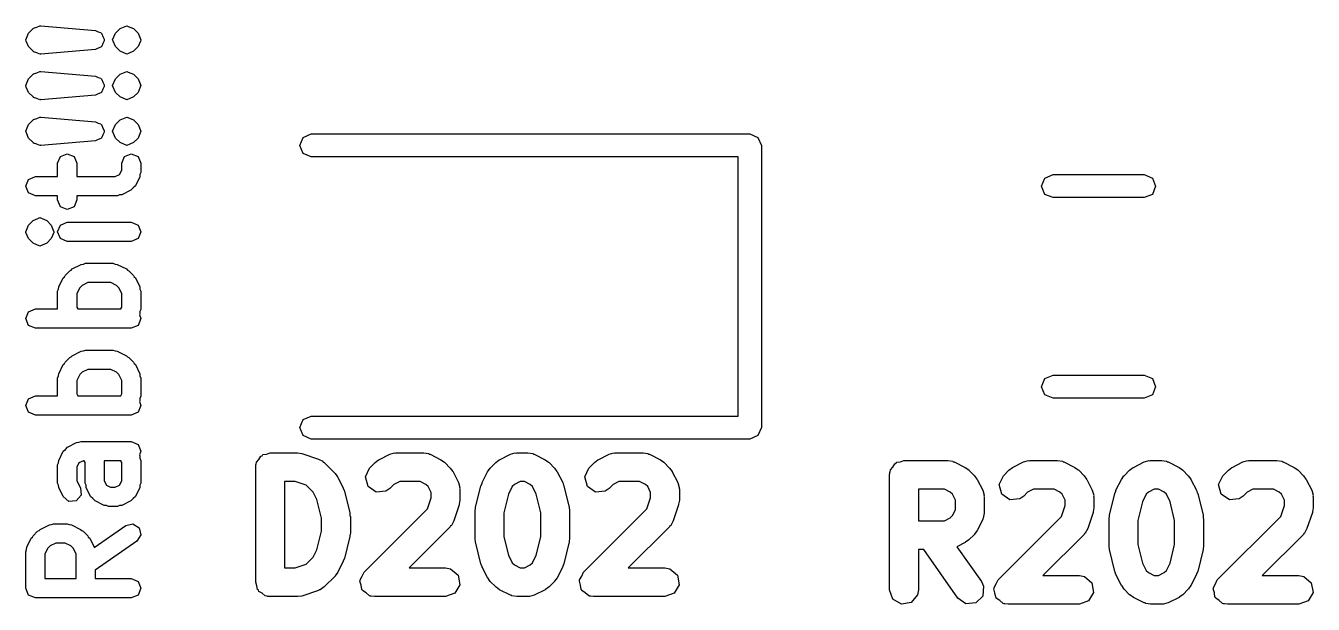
# Model space of a CAD drawing. Extents: x 93.8 to 150, y -109.7 to -90.2.
# Drawn here: x 109.22 to 115.93, y -108.84 to -105.83 of the extents above; entities that cross this region are included whole.
import ezdxf

# ---------------------------------------------------------------- set-up
doc = ezdxf.new("R2010")
doc.units = 0
doc.layers.add('BLACK', color=7, linetype='CONTINUOUS')

msp = doc.modelspace()

# ---------------------------------------------------------------- linework, layer by layer
at = {"layer": 'BLACK', "linetype": 'CONTINUOUS'}
for p, q in [((109.26, -105.841), (109.277, -105.836)), ((109.277, -105.836), (109.293, -105.829)), ((109.293, -105.829), (109.295, -105.83)), ((109.295, -105.83), (109.297, -105.829)), ((109.297, -105.829), (109.582, -105.853)), ((109.71, -105.844), (109.745, -105.829)), ((109.745, -105.829), (109.745, -105.829)), ((109.745, -105.829), (109.753, -105.833)), ((109.753, -105.833), (109.78, -105.844)), ((109.219, -105.903), (109.233, -105.868)), ((109.221, -105.909), (109.219, -105.903)), ((109.219, -105.903), (109.219, -105.903)), ((109.233, -105.868), (109.257, -105.844)), ((109.257, -105.844), (109.259, -105.843)), ((109.259, -105.843), (109.26, -105.841)), ((109.582, -105.853), (109.596, -105.86)), ((109.596, -105.86), (109.611, -105.865)), ((109.611, -105.865), (109.612, -105.867)), ((109.612, -105.867), (109.614, -105.868)), ((109.614, -105.868), (109.614, -105.87)), ((109.614, -105.87), (109.616, -105.871)), ((109.616, -105.871), (109.621, -105.885)), ((109.621, -105.885), (109.628, -105.899)), ((109.628, -105.899), (109.627, -105.901)), ((109.627, -105.901), (109.628, -105.903)), ((109.628, -105.903), (109.627, -105.905)), ((109.671, -105.903), (109.686, -105.868)), ((109.674, -105.909), (109.671, -105.903)), ((109.671, -105.903), (109.671, -105.903)), ((109.686, -105.868), (109.71, -105.844)), ((109.686, -105.868), (109.686, -105.868)), ((109.71, -105.844), (109.71, -105.844)), ((109.78, -105.844), (109.804, -105.868)), ((109.804, -105.868), (109.819, -105.903)), ((109.819, -105.903), (109.816, -105.909)), ((109.819, -105.903), (109.819, -105.903)), ((109.233, -105.938), (109.221, -105.909)), ((109.257, -105.962), (109.233, -105.938)), ((109.233, -105.938), (109.233, -105.938)), ((109.259, -105.963), (109.257, -105.962)), ((109.26, -105.965), (109.259, -105.963)), ((109.277, -105.97), (109.26, -105.965)), ((109.292, -105.977), (109.277, -105.97)), ((109.582, -105.953), (109.297, -105.977)), ((109.596, -105.946), (109.582, -105.953)), ((109.611, -105.941), (109.596, -105.946)), ((109.612, -105.939), (109.611, -105.941)), ((109.614, -105.938), (109.612, -105.939)), ((109.616, -105.935), (109.614, -105.936)), ((109.614, -105.936), (109.614, -105.938)), ((109.621, -105.921), (109.616, -105.935)), ((109.628, -105.907), (109.621, -105.921)), ((109.627, -105.905), (109.628, -105.907)), ((109.686, -105.938), (109.674, -105.909)), ((109.71, -105.962), (109.686, -105.938)), ((109.745, -105.977), (109.71, -105.962)), ((109.78, -105.962), (109.755, -105.973)), ((109.804, -105.938), (109.78, -105.962)), ((109.78, -105.962), (109.78, -105.962)), ((109.816, -105.909), (109.804, -105.938)), ((109.804, -105.938), (109.804, -105.938)), ((109.804, -105.938), (109.804, -105.938)), ((109.295, -105.976), (109.292, -105.977)), ((109.297, -105.977), (109.295, -105.976)), ((109.755, -105.973), (109.745, -105.977)), ((109.745, -105.977), (109.745, -105.977)), ((109.233, -106.106), (109.257, -106.082)), ((109.257, -106.082), (109.259, -106.081)), ((109.259, -106.081), (109.26, -106.079)), ((109.26, -106.079), (109.277, -106.074)), ((109.277, -106.074), (109.293, -106.067)), ((109.293, -106.067), (109.295, -106.068)), ((109.295, -106.068), (109.297, -106.068)), ((109.297, -106.068), (109.582, -106.091)), ((109.582, -106.091), (109.596, -106.098)), ((109.596, -106.098), (109.611, -106.103)), ((109.611, -106.103), (109.612, -106.105)), ((109.686, -106.106), (109.71, -106.082)), ((109.71, -106.082), (109.745, -106.067)), ((109.71, -106.082), (109.71, -106.082)), ((109.745, -106.067), (109.745, -106.067)), ((109.745, -106.067), (109.753, -106.071)), ((109.753, -106.071), (109.78, -106.082)), ((109.78, -106.082), (109.804, -106.106)), ((109.219, -106.141), (109.233, -106.106)), ((109.222, -106.15), (109.219, -106.141)), ((109.219, -106.141), (109.219, -106.141)), ((109.233, -106.177), (109.222, -106.15)), ((109.612, -106.105), (109.614, -106.106)), ((109.614, -106.106), (109.614, -106.108)), ((109.614, -106.108), (109.616, -106.109)), ((109.616, -106.109), (109.621, -106.123)), ((109.621, -106.159), (109.616, -106.173)), ((109.621, -106.123), (109.628, -106.137)), ((109.628, -106.145), (109.621, -106.159)), ((109.628, -106.137), (109.627, -106.139)), ((109.627, -106.139), (109.628, -106.141)), ((109.628, -106.141), (109.627, -106.143)), ((109.627, -106.143), (109.628, -106.145)), ((109.671, -106.141), (109.686, -106.106)), ((109.675, -106.15), (109.671, -106.141)), ((109.671, -106.141), (109.671, -106.141)), ((109.686, -106.177), (109.675, -106.15)), ((109.686, -106.106), (109.686, -106.106)), ((109.804, -106.106), (109.819, -106.141)), ((109.815, -106.15), (109.804, -106.177)), ((109.819, -106.141), (109.815, -106.15)), ((109.819, -106.141), (109.819, -106.141)), ((109.257, -106.2), (109.233, -106.177)), ((109.233, -106.177), (109.233, -106.177)), ((109.259, -106.201), (109.257, -106.2)), ((109.26, -106.203), (109.259, -106.201)), ((109.277, -106.208), (109.26, -106.203)), ((109.292, -106.215), (109.277, -106.208)), ((109.295, -106.214), (109.292, -106.215)), ((109.297, -106.215), (109.295, -106.214)), ((109.582, -106.191), (109.297, -106.215)), ((109.596, -106.184), (109.582, -106.191)), ((109.611, -106.179), (109.596, -106.184)), ((109.612, -106.177), (109.611, -106.179)), ((109.614, -106.177), (109.612, -106.177)), ((109.616, -106.173), (109.614, -106.175)), ((109.614, -106.175), (109.614, -106.177)), ((109.71, -106.2), (109.686, -106.177)), ((109.745, -106.215), (109.71, -106.2)), ((109.762, -106.208), (109.745, -106.215)), ((109.745, -106.215), (109.745, -106.215)), ((109.78, -106.2), (109.762, -106.208)), ((109.804, -106.177), (109.78, -106.2)), ((109.78, -106.2), (109.78, -106.2)), ((109.804, -106.177), (109.804, -106.177)), ((109.804, -106.177), (109.804, -106.177)), ((109.277, -106.312), (109.292, -106.305)), ((109.292, -106.305), (109.295, -106.306)), ((109.71, -106.32), (109.745, -106.305)), ((109.745, -106.305), (109.745, -106.305)), ((109.745, -106.305), (109.75, -106.307)), ((109.219, -106.379), (109.233, -106.344)), ((109.233, -106.344), (109.257, -106.32)), ((109.233, -106.344), (109.233, -106.344)), ((109.257, -106.32), (109.259, -106.319)), ((109.259, -106.319), (109.26, -106.317)), ((109.26, -106.317), (109.277, -106.312)), ((109.295, -106.306), (109.297, -106.306)), ((109.297, -106.306), (109.582, -106.329)), ((109.582, -106.329), (109.596, -106.336)), ((109.596, -106.336), (109.611, -106.341)), ((109.611, -106.341), (109.612, -106.343)), ((109.612, -106.343), (109.614, -106.344)), ((109.614, -106.344), (109.614, -106.346)), ((109.614, -106.346), (109.616, -106.347)), ((109.616, -106.347), (109.621, -106.362)), ((109.621, -106.362), (109.628, -106.375)), ((109.671, -106.379), (109.686, -106.344)), ((109.686, -106.344), (109.71, -106.32)), ((109.75, -106.307), (109.78, -106.32)), ((109.78, -106.32), (109.78, -106.32)), ((109.78, -106.32), (109.78, -106.32)), ((109.78, -106.32), (109.804, -106.344)), ((109.804, -106.344), (109.804, -106.344)), ((109.804, -106.344), (109.804, -106.344)), ((109.804, -106.344), (109.819, -106.379)), ((109.233, -106.415), (109.219, -106.379)), ((109.257, -106.438), (109.233, -106.415)), ((109.259, -106.439), (109.257, -106.438)), ((109.26, -106.441), (109.259, -106.439)), ((109.582, -106.429), (109.297, -106.453)), ((109.596, -106.422), (109.582, -106.429)), ((109.611, -106.417), (109.596, -106.422)), ((109.612, -106.415), (109.611, -106.417)), ((109.614, -106.415), (109.612, -106.415)), ((109.616, -106.412), (109.614, -106.413)), ((109.614, -106.413), (109.614, -106.415)), ((109.621, -106.397), (109.616, -106.412)), ((109.628, -106.383), (109.621, -106.397)), ((109.628, -106.375), (109.627, -106.377)), ((109.627, -106.377), (109.628, -106.379)), ((109.628, -106.379), (109.627, -106.381)), ((109.627, -106.381), (109.628, -106.383)), ((109.686, -106.415), (109.671, -106.379)), ((109.71, -106.438), (109.686, -106.415)), ((109.686, -106.415), (109.686, -106.415)), ((109.71, -106.438), (109.71, -106.438)), ((109.745, -106.453), (109.71, -106.438)), ((109.78, -106.438), (109.761, -106.446)), ((109.804, -106.415), (109.78, -106.438)), ((109.819, -106.379), (109.804, -106.415)), ((110.646, -106.453), (110.664, -106.411)), ((110.664, -106.411), (110.706, -106.393)), ((110.706, -106.393), (112.991, -106.393)), ((112.991, -106.393), (113.033, -106.411)), ((113.033, -106.411), (113.051, -106.453)), ((109.277, -106.447), (109.26, -106.441)), ((109.293, -106.453), (109.277, -106.447)), ((109.295, -106.452), (109.293, -106.453)), ((109.297, -106.453), (109.295, -106.452)), ((109.4, -106.511), (109.435, -106.496)), ((109.435, -106.496), (109.471, -106.511)), ((109.733, -106.511), (109.769, -106.496)), ((109.761, -106.446), (109.745, -106.453)), ((109.745, -106.453), (109.745, -106.453)), ((109.769, -106.496), (109.804, -106.511)), ((110.664, -106.495), (110.646, -106.453)), ((110.706, -106.513), (110.664, -106.495)), ((113.051, -106.453), (113.051, -107.923)), ((109.385, -106.546), (109.4, -106.511)), ((109.385, -106.615), (109.385, -106.546)), ((109.471, -106.511), (109.485, -106.546)), ((109.485, -106.546), (109.485, -106.615)), ((109.719, -106.546), (109.733, -106.511)), ((109.719, -106.582), (109.719, -106.546)), ((109.804, -106.511), (109.819, -106.546)), ((109.819, -106.546), (109.819, -106.594)), ((112.931, -106.513), (110.706, -106.513)), ((112.931, -107.863), (112.931, -106.513)), ((109.219, -106.665), (109.233, -106.63)), ((109.233, -106.63), (109.269, -106.615)), ((109.269, -106.615), (109.385, -106.615)), ((109.485, -106.615), (109.685, -106.615)), ((109.685, -106.615), (109.708, -106.604)), ((109.708, -106.604), (109.719, -106.582)), ((109.813, -106.616), (109.79, -106.664)), ((109.814, -106.604), (109.813, -106.616)), ((109.819, -106.594), (109.814, -106.604)), ((114.511, -106.665), (114.528, -106.623)), ((114.528, -106.623), (114.571, -106.605)), ((114.571, -106.605), (115.045, -106.605)), ((115.045, -106.605), (115.088, -106.623)), ((115.088, -106.623), (115.105, -106.665)), ((109.233, -106.7), (109.219, -106.665)), ((109.269, -106.715), (109.233, -106.7)), ((109.767, -106.686), (109.72, -106.71)), ((109.778, -106.674), (109.767, -106.686)), ((109.79, -106.664), (109.778, -106.674)), ((114.528, -106.708), (114.511, -106.665)), ((114.571, -106.725), (114.528, -106.708)), ((115.088, -106.708), (115.045, -106.725)), ((115.105, -106.665), (115.088, -106.708)), ((109.385, -106.715), (109.269, -106.715)), ((109.385, -106.736), (109.385, -106.715)), ((109.4, -106.772), (109.385, -106.736)), ((109.435, -106.786), (109.4, -106.772)), ((109.471, -106.772), (109.435, -106.786)), ((109.485, -106.736), (109.471, -106.772)), ((109.697, -106.715), (109.485, -106.715)), ((109.485, -106.715), (109.485, -106.736)), ((109.708, -106.711), (109.697, -106.715)), ((109.72, -106.71), (109.708, -106.711)), ((115.045, -106.725), (114.571, -106.725)), ((109.257, -106.844), (109.282, -106.834)), ((109.282, -106.834), (109.292, -106.829)), ((109.292, -106.829), (109.293, -106.829)), ((109.293, -106.829), (109.328, -106.844)), ((109.219, -106.903), (109.233, -106.868)), ((109.22, -106.906), (109.219, -106.903)), ((109.219, -106.903), (109.219, -106.903)), ((109.233, -106.938), (109.22, -106.906)), ((109.233, -106.868), (109.257, -106.844)), ((109.328, -106.844), (109.328, -106.844)), ((109.328, -106.844), (109.352, -106.868)), ((109.352, -106.868), (109.352, -106.868)), ((109.352, -106.868), (109.366, -106.903)), ((109.365, -106.906), (109.352, -106.938)), ((109.366, -106.903), (109.365, -106.906)), ((109.366, -106.903), (109.366, -106.903)), ((109.385, -106.903), (109.4, -106.868)), ((109.4, -106.938), (109.385, -106.903)), ((109.4, -106.868), (109.435, -106.853)), ((109.435, -106.853), (109.769, -106.853)), ((109.769, -106.853), (109.804, -106.868)), ((109.804, -106.868), (109.819, -106.903)), ((109.819, -106.903), (109.804, -106.938)), ((109.257, -106.962), (109.233, -106.938)), ((109.233, -106.938), (109.233, -106.938)), ((109.293, -106.977), (109.257, -106.962)), ((109.257, -106.962), (109.257, -106.962)), ((109.257, -106.962), (109.257, -106.962)), ((109.328, -106.962), (109.293, -106.977)), ((109.352, -106.938), (109.328, -106.962)), ((109.435, -106.953), (109.4, -106.938)), ((109.769, -106.953), (109.435, -106.953)), ((109.804, -106.938), (109.769, -106.953)), ((109.424, -107.13), (109.448, -107.106)), ((109.448, -107.106), (109.455, -107.103)), ((109.455, -107.103), (109.461, -107.096)), ((109.461, -107.096), (109.508, -107.073)), ((109.508, -107.073), (109.52, -107.072)), ((109.52, -107.072), (109.531, -107.067)), ((109.531, -107.067), (109.673, -107.067)), ((109.673, -107.067), (109.684, -107.072)), ((109.684, -107.072), (109.696, -107.073)), ((109.696, -107.073), (109.743, -107.096)), ((109.743, -107.096), (109.749, -107.103)), ((109.749, -107.103), (109.756, -107.106)), ((109.756, -107.106), (109.78, -107.13)), ((109.391, -107.19), (109.414, -107.143)), ((109.414, -107.143), (109.421, -107.137)), ((109.421, -107.137), (109.424, -107.13)), ((109.542, -107.167), (109.513, -107.182)), ((109.662, -107.167), (109.542, -107.167)), ((109.691, -107.182), (109.662, -107.167)), ((109.78, -107.13), (109.783, -107.137)), ((109.783, -107.137), (109.79, -107.143)), ((109.79, -107.143), (109.813, -107.19)), ((109.385, -107.213), (109.39, -107.202)), ((109.385, -107.305), (109.385, -107.213)), ((109.39, -107.202), (109.391, -107.19)), ((109.5, -107.195), (109.485, -107.224)), ((109.485, -107.224), (109.485, -107.296)), ((109.513, -107.182), (109.5, -107.195)), ((109.704, -107.195), (109.691, -107.182)), ((109.719, -107.224), (109.704, -107.195)), ((109.719, -107.296), (109.719, -107.224)), ((109.813, -107.19), (109.814, -107.202)), ((109.814, -107.202), (109.819, -107.213)), ((109.819, -107.213), (109.819, -107.308)), ((109.233, -107.32), (109.269, -107.305)), ((109.269, -107.305), (109.385, -107.305)), ((109.485, -107.296), (109.49, -107.305)), ((109.49, -107.305), (109.714, -107.305)), ((109.714, -107.305), (109.719, -107.296)), ((109.819, -107.308), (109.814, -107.319)), ((109.219, -107.355), (109.233, -107.32)), ((109.233, -107.391), (109.219, -107.355)), ((109.819, -107.355), (109.804, -107.391)), ((109.813, -107.33), (109.811, -107.336)), ((109.811, -107.336), (109.819, -107.355)), ((109.814, -107.319), (109.813, -107.33)), ((109.269, -107.405), (109.233, -107.391)), ((109.769, -107.405), (109.269, -107.405)), ((109.804, -107.391), (109.769, -107.405)), ((109.424, -107.582), (109.448, -107.558)), ((109.448, -107.558), (109.455, -107.555)), ((109.455, -107.555), (109.461, -107.549)), ((109.461, -107.549), (109.508, -107.525)), ((109.508, -107.525), (109.52, -107.524)), ((109.52, -107.524), (109.531, -107.52)), ((109.531, -107.52), (109.673, -107.52)), ((109.673, -107.52), (109.684, -107.524)), ((109.684, -107.524), (109.696, -107.525)), ((109.696, -107.525), (109.743, -107.549)), ((109.743, -107.549), (109.749, -107.555)), ((109.749, -107.555), (109.756, -107.558)), ((109.756, -107.558), (109.78, -107.582)), ((109.39, -107.654), (109.391, -107.643)), ((109.391, -107.643), (109.414, -107.595)), ((109.414, -107.595), (109.421, -107.59)), ((109.421, -107.59), (109.424, -107.582)), ((109.5, -107.647), (109.485, -107.677)), ((109.513, -107.635), (109.5, -107.647)), ((109.542, -107.62), (109.513, -107.635)), ((109.662, -107.62), (109.542, -107.62)), ((109.691, -107.635), (109.662, -107.62)), ((109.704, -107.647), (109.691, -107.635)), ((109.719, -107.677), (109.704, -107.647)), ((109.78, -107.582), (109.783, -107.59)), ((109.783, -107.59), (109.79, -107.595)), ((109.79, -107.595), (109.813, -107.643)), ((109.813, -107.643), (109.814, -107.654)), ((109.385, -107.665), (109.39, -107.654)), ((109.385, -107.758), (109.385, -107.665)), ((109.485, -107.677), (109.485, -107.748)), ((109.719, -107.748), (109.719, -107.677)), ((109.814, -107.654), (109.819, -107.665)), ((109.819, -107.665), (109.819, -107.76)), ((114.511, -107.71), (114.528, -107.668)), ((114.528, -107.753), (114.511, -107.71)), ((114.528, -107.668), (114.571, -107.65)), ((114.571, -107.65), (115.045, -107.65)), ((115.045, -107.65), (115.088, -107.668)), ((115.088, -107.668), (115.105, -107.71)), ((115.105, -107.71), (115.088, -107.753)), ((109.219, -107.808), (109.233, -107.773)), ((109.233, -107.773), (109.269, -107.758)), ((109.269, -107.758), (109.385, -107.758)), ((109.485, -107.748), (109.49, -107.758)), ((109.49, -107.758), (109.714, -107.758)), ((109.714, -107.758), (109.719, -107.748)), ((109.814, -107.771), (109.813, -107.783)), ((109.819, -107.76), (109.814, -107.771)), ((114.571, -107.77), (114.528, -107.753)), ((115.045, -107.77), (114.571, -107.77)), ((115.088, -107.753), (115.045, -107.77)), ((109.233, -107.843), (109.219, -107.808)), ((109.269, -107.858), (109.233, -107.843)), ((109.804, -107.843), (109.769, -107.858)), ((109.819, -107.808), (109.804, -107.843)), ((109.813, -107.783), (109.811, -107.788)), ((109.811, -107.788), (109.819, -107.808)), ((109.769, -107.858), (109.269, -107.858)), ((110.646, -107.923), (110.664, -107.881)), ((110.664, -107.881), (110.706, -107.863)), ((110.706, -107.863), (112.931, -107.863)), ((110.664, -107.965), (110.646, -107.923)), ((110.706, -107.983), (110.664, -107.965)), ((113.033, -107.965), (112.991, -107.983)), ((113.051, -107.923), (113.033, -107.965)), ((109.391, -108.095), (109.414, -108.047)), ((109.414, -108.047), (109.426, -108.037)), ((109.426, -108.037), (109.437, -108.025)), ((109.437, -108.025), (109.484, -108.001)), ((109.484, -108.001), (109.496, -108)), ((109.496, -108), (109.507, -107.996)), ((109.507, -107.996), (109.769, -107.996)), ((109.769, -107.996), (109.804, -108.011)), ((109.804, -108.011), (109.819, -108.046)), ((109.819, -108.046), (109.811, -108.066)), ((112.991, -107.983), (110.706, -107.983)), ((109.385, -108.117), (109.39, -108.107)), ((109.39, -108.107), (109.391, -108.095)), ((109.496, -108.107), (109.485, -108.129)), ((109.519, -108.096), (109.496, -108.107)), ((109.524, -108.096), (109.519, -108.096)), ((109.528, -108.105), (109.524, -108.096)), ((109.528, -108.213), (109.528, -108.105)), ((109.628, -108.096), (109.628, -108.201)), ((109.714, -108.096), (109.628, -108.096)), ((109.719, -108.105), (109.714, -108.096)), ((109.719, -108.201), (109.719, -108.105)), ((109.811, -108.066), (109.813, -108.071)), ((109.813, -108.071), (109.814, -108.083)), ((109.814, -108.083), (109.819, -108.094)), ((109.819, -108.094), (109.819, -108.213)), ((110.418, -108.116), (110.42, -108.114)), ((110.418, -108.12), (110.418, -108.116)), ((110.42, -108.114), (110.421, -108.104)), ((110.421, -108.104), (110.434, -108.089)), ((110.434, -108.089), (110.444, -108.072)), ((110.444, -108.072), (110.45, -108.07)), ((110.45, -108.07), (110.454, -108.064)), ((110.454, -108.064), (110.473, -108.061)), ((110.473, -108.061), (110.492, -108.054)), ((110.492, -108.054), (110.635, -108.054)), ((110.635, -108.054), (110.657, -108.058)), ((110.657, -108.058), (110.658, -108.058)), ((110.658, -108.058), (110.744, -108.087)), ((110.744, -108.087), (110.767, -108.099)), ((110.767, -108.099), (110.769, -108.103)), ((110.769, -108.103), (110.773, -108.105)), ((110.773, -108.105), (110.83, -108.162)), ((111.01, -108.134), (111.039, -108.105)), ((111.039, -108.105), (111.057, -108.092)), ((111.057, -108.092), (111.058, -108.091)), ((111.058, -108.091), (111.115, -108.062)), ((111.115, -108.062), (111.14, -108.055)), ((111.14, -108.055), (111.145, -108.056)), ((111.145, -108.056), (111.149, -108.054)), ((111.149, -108.054), (111.292, -108.054)), ((111.292, -108.054), (111.317, -108.059)), ((111.317, -108.059), (111.321, -108.062)), ((111.321, -108.062), (111.325, -108.062)), ((111.325, -108.062), (111.382, -108.091)), ((111.382, -108.091), (111.4, -108.104)), ((111.4, -108.104), (111.402, -108.105)), ((111.402, -108.105), (111.43, -108.134)), ((111.639, -108.134), (111.667, -108.105)), ((111.667, -108.105), (111.686, -108.092)), ((111.686, -108.092), (111.687, -108.091)), ((111.687, -108.091), (111.744, -108.062)), ((111.744, -108.062), (111.769, -108.055)), ((111.769, -108.055), (111.773, -108.056)), ((111.773, -108.056), (111.777, -108.054)), ((111.777, -108.054), (111.835, -108.054)), ((111.835, -108.054), (111.86, -108.059)), ((111.86, -108.059), (111.864, -108.062)), ((111.864, -108.062), (111.868, -108.062)), ((111.868, -108.062), (111.925, -108.091)), ((111.925, -108.091), (111.943, -108.104)), ((111.943, -108.104), (111.945, -108.105)), ((111.945, -108.105), (111.973, -108.134)), ((112.153, -108.134), (112.182, -108.105)), ((112.182, -108.105), (112.2, -108.092)), ((112.2, -108.092), (112.201, -108.091)), ((112.201, -108.091), (112.258, -108.062)), ((112.258, -108.062), (112.283, -108.055)), ((112.283, -108.055), (112.287, -108.056)), ((112.287, -108.056), (112.292, -108.054)), ((112.292, -108.054), (112.435, -108.054)), ((112.435, -108.054), (112.46, -108.059)), ((112.46, -108.059), (112.464, -108.062)), ((112.464, -108.062), (112.468, -108.062)), ((112.468, -108.062), (112.525, -108.091)), ((112.525, -108.091), (112.543, -108.104)), ((112.543, -108.104), (112.545, -108.105)), ((112.545, -108.105), (112.573, -108.134)), ((113.736, -108.129), (113.746, -108.112)), ((113.746, -108.112), (113.752, -108.11)), ((113.752, -108.11), (113.756, -108.104)), ((113.756, -108.104), (113.775, -108.101)), ((113.775, -108.101), (113.794, -108.094)), ((113.794, -108.094), (114.022, -108.094)), ((114.022, -108.094), (114.048, -108.099)), ((114.048, -108.099), (114.051, -108.102)), ((114.051, -108.102), (114.056, -108.102)), ((114.056, -108.102), (114.113, -108.131)), ((114.36, -108.131), (114.417, -108.102)), ((114.417, -108.102), (114.442, -108.095)), ((114.442, -108.095), (114.447, -108.096)), ((114.447, -108.096), (114.451, -108.094)), ((114.451, -108.094), (114.594, -108.094)), ((114.594, -108.094), (114.619, -108.099)), ((114.619, -108.099), (114.623, -108.102)), ((114.623, -108.102), (114.627, -108.102)), ((114.627, -108.102), (114.684, -108.131)), ((114.989, -108.131), (115.046, -108.102)), ((115.046, -108.102), (115.071, -108.095)), ((115.071, -108.095), (115.075, -108.096)), ((115.075, -108.096), (115.079, -108.094)), ((115.079, -108.094), (115.137, -108.094)), ((115.137, -108.094), (115.162, -108.099)), ((115.162, -108.099), (115.166, -108.102)), ((115.166, -108.102), (115.17, -108.102)), ((115.17, -108.102), (115.227, -108.131)), ((115.503, -108.131), (115.56, -108.102)), ((115.56, -108.102), (115.585, -108.095)), ((115.585, -108.095), (115.59, -108.096)), ((115.59, -108.096), (115.594, -108.094)), ((115.594, -108.094), (115.737, -108.094)), ((115.737, -108.094), (115.762, -108.099)), ((115.762, -108.099), (115.766, -108.102)), ((115.766, -108.102), (115.77, -108.102)), ((115.77, -108.102), (115.827, -108.131)), ((109.385, -108.213), (109.385, -108.117)), ((109.485, -108.129), (109.485, -108.201)), ((110.417, -108.129), (110.418, -108.12)), ((110.417, -108.729), (110.417, -108.129)), ((110.83, -108.162), (110.843, -108.18)), ((110.843, -108.18), (110.845, -108.182)), ((110.845, -108.182), (110.873, -108.239)), ((110.988, -108.18), (111.01, -108.134)), ((111.002, -108.23), (110.988, -108.18)), ((111.43, -108.134), (111.443, -108.152)), ((111.443, -108.152), (111.445, -108.153)), ((111.445, -108.153), (111.473, -108.21)), ((111.596, -108.21), (111.625, -108.153)), ((111.625, -108.153), (111.638, -108.135)), ((111.638, -108.135), (111.639, -108.134)), ((111.973, -108.134), (111.986, -108.152)), ((111.986, -108.152), (111.987, -108.153)), ((111.987, -108.153), (112.016, -108.21)), ((112.131, -108.18), (112.153, -108.134)), ((112.145, -108.23), (112.131, -108.18)), ((112.573, -108.134), (112.586, -108.152)), ((112.586, -108.152), (112.587, -108.153)), ((112.587, -108.153), (112.616, -108.21)), ((113.719, -108.169), (113.72, -108.16)), ((113.719, -108.769), (113.719, -108.169)), ((113.72, -108.156), (113.722, -108.154)), ((113.72, -108.16), (113.72, -108.156)), ((113.722, -108.154), (113.723, -108.144)), ((113.723, -108.144), (113.736, -108.129)), ((114.113, -108.131), (114.131, -108.144)), ((114.131, -108.144), (114.132, -108.145)), ((114.132, -108.145), (114.161, -108.174)), ((114.161, -108.174), (114.174, -108.192)), ((114.29, -108.22), (114.312, -108.174)), ((114.312, -108.174), (114.341, -108.145)), ((114.341, -108.145), (114.359, -108.132)), ((114.359, -108.132), (114.36, -108.131)), ((114.684, -108.131), (114.702, -108.144)), ((114.702, -108.144), (114.704, -108.145)), ((114.704, -108.145), (114.732, -108.174)), ((114.732, -108.174), (114.745, -108.192)), ((114.927, -108.193), (114.94, -108.175)), ((114.94, -108.175), (114.941, -108.174)), ((114.941, -108.174), (114.969, -108.145)), ((114.969, -108.145), (114.988, -108.132)), ((114.988, -108.132), (114.989, -108.131)), ((115.227, -108.131), (115.245, -108.144)), ((115.245, -108.144), (115.247, -108.145)), ((115.247, -108.145), (115.275, -108.174)), ((115.275, -108.174), (115.288, -108.192)), ((115.433, -108.22), (115.455, -108.174)), ((115.455, -108.174), (115.484, -108.145)), ((115.484, -108.145), (115.502, -108.132)), ((115.502, -108.132), (115.503, -108.131)), ((115.827, -108.131), (115.845, -108.144)), ((115.845, -108.144), (115.847, -108.145)), ((115.847, -108.145), (115.875, -108.174)), ((115.875, -108.174), (115.888, -108.192)), ((109.39, -108.223), (109.385, -108.213)), ((109.391, -108.235), (109.39, -108.223)), ((109.414, -108.283), (109.391, -108.235)), ((109.485, -108.201), (109.504, -108.238)), ((109.504, -108.238), (109.507, -108.276)), ((109.533, -108.223), (109.528, -108.213)), ((109.533, -108.235), (109.533, -108.223)), ((109.557, -108.283), (109.533, -108.235)), ((109.628, -108.201), (109.639, -108.223)), ((109.639, -108.223), (109.661, -108.234)), ((109.661, -108.234), (109.685, -108.234)), ((109.685, -108.234), (109.708, -108.223)), ((109.708, -108.223), (109.719, -108.201)), ((109.813, -108.235), (109.79, -108.283)), ((109.814, -108.223), (109.813, -108.235)), ((109.819, -108.213), (109.814, -108.223)), ((110.567, -108.204), (110.567, -108.654)), ((110.622, -108.204), (110.567, -108.204)), ((110.68, -108.224), (110.622, -108.204)), ((110.716, -108.26), (110.68, -108.224)), ((110.873, -108.239), (110.877, -108.251)), ((111.044, -108.259), (111.002, -108.23)), ((111.116, -108.24), (111.095, -108.255)), ((111.136, -108.22), (111.116, -108.24)), ((111.167, -108.204), (111.136, -108.22)), ((111.274, -108.204), (111.167, -108.204)), ((111.304, -108.22), (111.274, -108.204)), ((111.316, -108.231), (111.304, -108.22)), ((111.331, -108.261), (111.316, -108.231)), ((111.473, -108.21), (111.481, -108.235)), ((111.481, -108.235), (111.479, -108.239)), ((111.479, -108.239), (111.481, -108.244)), ((111.481, -108.244), (111.481, -108.301)), ((111.562, -108.34), (111.59, -108.226)), ((111.59, -108.226), (111.596, -108.214)), ((111.596, -108.214), (111.596, -108.21)), ((111.753, -108.231), (111.734, -108.27)), ((111.765, -108.22), (111.753, -108.231)), ((111.795, -108.204), (111.765, -108.22)), ((111.817, -108.204), (111.795, -108.204)), ((111.847, -108.22), (111.817, -108.204)), ((111.859, -108.231), (111.847, -108.22)), ((111.878, -108.27), (111.859, -108.231)), ((112.016, -108.21), (112.02, -108.223)), ((112.02, -108.223), (112.022, -108.226)), ((112.022, -108.226), (112.05, -108.34)), ((112.187, -108.259), (112.145, -108.23)), ((112.259, -108.24), (112.238, -108.255)), ((112.279, -108.22), (112.259, -108.24)), ((112.309, -108.204), (112.279, -108.22)), ((112.417, -108.204), (112.309, -108.204)), ((112.447, -108.22), (112.417, -108.204)), ((112.459, -108.231), (112.447, -108.22)), ((112.474, -108.261), (112.459, -108.231)), ((112.616, -108.21), (112.623, -108.235)), ((112.623, -108.235), (112.622, -108.239)), ((112.622, -108.239), (112.624, -108.244)), ((112.624, -108.244), (112.624, -108.301)), ((113.869, -108.244), (113.869, -108.409)), ((114.005, -108.244), (113.869, -108.244)), ((114.035, -108.26), (114.005, -108.244)), ((114.174, -108.192), (114.175, -108.193)), ((114.175, -108.193), (114.204, -108.25)), ((114.204, -108.25), (114.211, -108.275)), ((114.304, -108.27), (114.29, -108.22)), ((114.469, -108.244), (114.438, -108.26)), ((114.576, -108.244), (114.469, -108.244)), ((114.606, -108.26), (114.576, -108.244)), ((114.745, -108.192), (114.747, -108.193)), ((114.747, -108.193), (114.775, -108.25)), ((114.775, -108.25), (114.783, -108.275)), ((114.898, -108.25), (114.927, -108.193)), ((114.898, -108.254), (114.898, -108.25)), ((115.097, -108.244), (115.067, -108.26)), ((115.119, -108.244), (115.097, -108.244)), ((115.149, -108.26), (115.119, -108.244)), ((115.288, -108.192), (115.289, -108.193)), ((115.289, -108.193), (115.318, -108.25)), ((115.318, -108.25), (115.322, -108.263)), ((115.447, -108.27), (115.433, -108.22)), ((115.611, -108.244), (115.581, -108.26)), ((115.719, -108.244), (115.611, -108.244)), ((115.749, -108.26), (115.719, -108.244)), ((115.888, -108.192), (115.889, -108.193)), ((115.889, -108.193), (115.918, -108.25)), ((115.918, -108.25), (115.925, -108.275)), ((109.443, -108.308), (109.414, -108.283)), ((109.482, -108.305), (109.443, -108.308)), ((109.507, -108.276), (109.482, -108.305)), ((109.569, -108.293), (109.557, -108.283)), ((109.58, -108.305), (109.569, -108.293)), ((109.627, -108.329), (109.58, -108.305)), ((109.767, -108.305), (109.72, -108.329)), ((109.778, -108.293), (109.767, -108.305)), ((109.79, -108.283), (109.778, -108.293)), ((110.735, -108.298), (110.716, -108.26)), ((110.76, -108.396), (110.735, -108.298)), ((110.877, -108.251), (110.879, -108.254)), ((110.879, -108.254), (110.907, -108.368)), ((111.095, -108.255), (111.044, -108.259)), ((111.312, -108.346), (111.331, -108.289)), ((111.331, -108.289), (111.331, -108.261)), ((111.481, -108.301), (111.477, -108.323)), ((111.734, -108.27), (111.71, -108.367)), ((111.902, -108.367), (111.878, -108.27)), ((112.238, -108.255), (112.187, -108.259)), ((112.455, -108.346), (112.474, -108.289)), ((112.474, -108.289), (112.474, -108.261)), ((112.624, -108.301), (112.62, -108.323)), ((114.046, -108.271), (114.035, -108.26)), ((114.062, -108.301), (114.046, -108.271)), ((114.062, -108.352), (114.062, -108.301)), ((114.211, -108.275), (114.21, -108.28)), ((114.21, -108.28), (114.212, -108.284)), ((114.212, -108.284), (114.212, -108.369)), ((114.346, -108.299), (114.304, -108.27)), ((114.397, -108.295), (114.346, -108.299)), ((114.418, -108.28), (114.397, -108.295)), ((114.438, -108.26), (114.418, -108.28)), ((114.618, -108.271), (114.606, -108.26)), ((114.633, -108.301), (114.618, -108.271)), ((114.633, -108.329), (114.633, -108.301)), ((114.783, -108.275), (114.781, -108.279)), ((114.781, -108.279), (114.783, -108.284)), ((114.783, -108.284), (114.783, -108.341)), ((114.864, -108.38), (114.892, -108.266)), ((114.892, -108.266), (114.898, -108.254)), ((115.036, -108.31), (115.012, -108.407)), ((115.055, -108.271), (115.036, -108.31)), ((115.067, -108.26), (115.055, -108.271)), ((115.161, -108.271), (115.149, -108.26)), ((115.18, -108.31), (115.161, -108.271)), ((115.204, -108.407), (115.18, -108.31)), ((115.322, -108.263), (115.324, -108.266)), ((115.324, -108.266), (115.352, -108.38)), ((115.489, -108.299), (115.447, -108.27)), ((115.54, -108.295), (115.489, -108.299)), ((115.561, -108.28), (115.54, -108.295)), ((115.581, -108.26), (115.561, -108.28)), ((115.761, -108.271), (115.749, -108.26)), ((115.776, -108.301), (115.761, -108.271)), ((115.776, -108.329), (115.776, -108.301)), ((115.925, -108.275), (115.924, -108.279)), ((115.924, -108.279), (115.926, -108.284)), ((115.926, -108.284), (115.926, -108.341)), ((109.639, -108.33), (109.627, -108.329)), ((109.65, -108.334), (109.639, -108.33)), ((109.697, -108.334), (109.65, -108.334)), ((109.708, -108.33), (109.697, -108.334)), ((109.72, -108.329), (109.708, -108.33)), ((110.907, -108.368), (110.908, -108.383)), ((110.908, -108.383), (110.91, -108.387)), ((110.982, -108.676), (111.312, -108.346)), ((111.477, -108.325), (111.449, -108.41)), ((111.477, -108.323), (111.477, -108.325)), ((111.56, -108.358), (111.562, -108.343)), ((111.56, -108.501), (111.56, -108.358)), ((111.562, -108.343), (111.562, -108.34)), ((111.71, -108.367), (111.71, -108.492)), ((111.902, -108.492), (111.902, -108.367)), ((112.05, -108.34), (112.051, -108.355)), ((112.051, -108.355), (112.052, -108.358)), ((112.052, -108.358), (112.052, -108.501)), ((112.124, -108.676), (112.455, -108.346)), ((112.62, -108.325), (112.591, -108.41)), ((112.62, -108.323), (112.62, -108.325)), ((114.035, -108.394), (114.046, -108.382)), ((114.046, -108.382), (114.062, -108.352)), ((114.212, -108.369), (114.207, -108.395)), ((114.614, -108.386), (114.633, -108.329)), ((114.779, -108.365), (114.751, -108.45)), ((114.783, -108.341), (114.779, -108.363)), ((114.779, -108.363), (114.779, -108.365)), ((114.862, -108.398), (114.864, -108.383)), ((114.864, -108.383), (114.864, -108.38)), ((115.352, -108.38), (115.353, -108.395)), ((115.757, -108.386), (115.776, -108.329)), ((115.922, -108.365), (115.893, -108.45)), ((115.926, -108.341), (115.922, -108.363)), ((115.922, -108.363), (115.922, -108.365)), ((109.294, -108.454), (109.342, -108.43)), ((109.342, -108.43), (109.353, -108.429)), ((109.353, -108.429), (109.364, -108.425)), ((109.364, -108.425), (109.435, -108.425)), ((109.435, -108.425), (109.446, -108.429)), ((109.446, -108.429), (109.458, -108.43)), ((109.458, -108.43), (109.505, -108.454)), ((109.575, -108.549), (109.74, -108.434)), ((109.74, -108.434), (109.777, -108.425)), ((109.777, -108.425), (109.81, -108.446)), ((109.81, -108.446), (109.818, -108.483)), ((110.76, -108.463), (110.76, -108.396)), ((110.91, -108.387), (110.91, -108.472)), ((111.43, -108.44), (111.216, -108.654)), ((111.432, -108.436), (111.43, -108.44)), ((111.436, -108.433), (111.432, -108.436)), ((111.449, -108.41), (111.436, -108.433)), ((112.573, -108.44), (112.358, -108.654)), ((112.575, -108.436), (112.573, -108.44)), ((112.579, -108.433), (112.575, -108.436)), ((112.591, -108.41), (112.579, -108.433)), ((113.869, -108.409), (114.005, -108.409)), ((114.005, -108.409), (114.035, -108.394)), ((114.204, -108.403), (114.175, -108.46)), ((114.207, -108.395), (114.204, -108.399)), ((114.204, -108.399), (114.204, -108.403)), ((114.284, -108.716), (114.614, -108.386)), ((114.751, -108.45), (114.738, -108.473)), ((114.862, -108.541), (114.862, -108.398)), ((115.012, -108.407), (115.012, -108.532)), ((115.204, -108.532), (115.204, -108.407)), ((115.353, -108.395), (115.354, -108.398)), ((115.354, -108.398), (115.354, -108.541)), ((115.426, -108.716), (115.757, -108.386)), ((115.893, -108.45), (115.881, -108.473)), ((109.224, -108.547), (109.248, -108.5)), ((109.248, -108.5), (109.254, -108.494)), ((109.254, -108.494), (109.257, -108.487)), ((109.257, -108.487), (109.281, -108.463)), ((109.281, -108.463), (109.289, -108.46)), ((109.289, -108.46), (109.294, -108.454)), ((109.505, -108.454), (109.511, -108.46)), ((109.511, -108.46), (109.518, -108.463)), ((109.518, -108.463), (109.542, -108.487)), ((109.542, -108.487), (109.545, -108.494)), ((109.545, -108.494), (109.552, -108.5)), ((109.552, -108.5), (109.575, -108.547)), ((109.797, -108.515), (109.581, -108.667)), ((109.818, -108.483), (109.797, -108.515)), ((110.735, -108.56), (110.76, -108.463)), ((110.907, -108.49), (110.879, -108.605)), ((110.91, -108.472), (110.907, -108.487)), ((110.907, -108.487), (110.907, -108.49)), ((111.561, -108.504), (111.56, -108.501)), ((111.562, -108.519), (111.561, -108.504)), ((111.59, -108.633), (111.562, -108.519)), ((111.71, -108.492), (111.734, -108.589)), ((111.878, -108.589), (111.902, -108.492)), ((112.05, -108.519), (112.022, -108.633)), ((112.052, -108.501), (112.05, -108.516)), ((112.05, -108.516), (112.05, -108.519)), ((114.132, -108.508), (114.114, -108.521)), ((114.161, -108.48), (114.132, -108.508)), ((114.162, -108.478), (114.161, -108.48)), ((114.175, -108.46), (114.162, -108.478)), ((114.732, -108.48), (114.518, -108.694)), ((114.734, -108.476), (114.732, -108.48)), ((114.738, -108.473), (114.734, -108.476)), ((115.875, -108.48), (115.66, -108.694)), ((115.877, -108.476), (115.875, -108.48)), ((115.881, -108.473), (115.877, -108.476)), ((109.219, -108.57), (109.223, -108.559)), ((109.219, -108.76), (109.219, -108.57)), ((109.223, -108.559), (109.224, -108.547)), ((109.334, -108.552), (109.319, -108.582)), ((109.319, -108.582), (109.319, -108.71)), ((109.346, -108.539), (109.334, -108.552)), ((109.376, -108.525), (109.346, -108.539)), ((109.424, -108.525), (109.376, -108.525)), ((109.453, -108.539), (109.424, -108.525)), ((109.466, -108.552), (109.453, -108.539)), ((109.481, -108.582), (109.466, -108.552)), ((109.481, -108.71), (109.481, -108.582)), ((109.575, -108.547), (109.575, -108.549)), ((110.716, -108.599), (110.735, -108.56)), ((113.898, -108.559), (113.869, -108.559)), ((113.869, -108.559), (113.869, -108.769)), ((114.075, -108.812), (113.898, -108.559)), ((114.113, -108.522), (114.07, -108.544)), ((114.07, -108.544), (114.198, -108.726)), ((114.114, -108.521), (114.113, -108.522)), ((114.863, -108.544), (114.862, -108.541)), ((114.864, -108.559), (114.863, -108.544)), ((114.892, -108.673), (114.864, -108.559)), ((115.012, -108.532), (115.036, -108.629)), ((115.18, -108.629), (115.204, -108.532)), ((115.352, -108.559), (115.324, -108.673)), ((115.354, -108.541), (115.352, -108.556)), ((115.352, -108.556), (115.352, -108.559)), ((110.622, -108.654), (110.68, -108.635)), ((110.68, -108.635), (110.716, -108.599)), ((110.873, -108.62), (110.845, -108.677)), ((110.879, -108.605), (110.873, -108.617)), ((110.873, -108.617), (110.873, -108.62)), ((111.592, -108.636), (111.59, -108.633)), ((111.596, -108.649), (111.592, -108.636)), ((111.625, -108.706), (111.596, -108.649)), ((111.734, -108.589), (111.753, -108.628)), ((111.753, -108.628), (111.765, -108.639)), ((111.765, -108.639), (111.795, -108.654)), ((111.817, -108.654), (111.847, -108.639)), ((111.847, -108.639), (111.859, -108.628)), ((111.859, -108.628), (111.878, -108.589)), ((112.016, -108.649), (111.987, -108.706)), ((112.022, -108.633), (112.016, -108.645)), ((112.016, -108.645), (112.016, -108.649)), ((115.036, -108.629), (115.055, -108.668)), ((115.161, -108.668), (115.18, -108.629)), ((109.319, -108.71), (109.481, -108.71)), ((109.581, -108.667), (109.581, -108.71)), ((109.581, -108.71), (109.769, -108.71)), ((109.769, -108.71), (109.804, -108.725)), ((110.567, -108.654), (110.622, -108.654)), ((110.83, -108.697), (110.773, -108.754)), ((110.831, -108.695), (110.83, -108.697)), ((110.845, -108.677), (110.831, -108.695)), ((110.96, -108.723), (110.961, -108.72)), ((110.961, -108.716), (110.972, -108.697)), ((110.961, -108.72), (110.961, -108.716)), ((110.972, -108.697), (110.982, -108.676)), ((111.216, -108.654), (111.406, -108.654)), ((111.406, -108.654), (111.432, -108.659)), ((111.432, -108.659), (111.471, -108.692)), ((111.471, -108.692), (111.48, -108.742)), ((111.626, -108.707), (111.625, -108.706)), ((111.639, -108.725), (111.626, -108.707)), ((111.795, -108.654), (111.817, -108.654)), ((111.987, -108.706), (111.974, -108.724)), ((112.103, -108.723), (112.104, -108.72)), ((112.104, -108.716), (112.115, -108.697)), ((112.104, -108.72), (112.104, -108.716)), ((112.115, -108.697), (112.124, -108.676)), ((112.358, -108.654), (112.549, -108.654)), ((112.549, -108.654), (112.575, -108.659)), ((112.575, -108.659), (112.614, -108.692)), ((112.614, -108.692), (112.623, -108.742)), ((114.274, -108.737), (114.284, -108.716)), ((114.518, -108.694), (114.708, -108.694)), ((114.708, -108.694), (114.734, -108.699)), ((114.734, -108.699), (114.773, -108.732)), ((114.894, -108.676), (114.892, -108.673)), ((114.898, -108.689), (114.894, -108.676)), ((114.927, -108.746), (114.898, -108.689)), ((115.055, -108.668), (115.067, -108.679)), ((115.067, -108.679), (115.097, -108.694)), ((115.097, -108.694), (115.119, -108.694)), ((115.119, -108.694), (115.149, -108.679)), ((115.149, -108.679), (115.161, -108.668)), ((115.318, -108.689), (115.289, -108.746)), ((115.324, -108.673), (115.318, -108.685)), ((115.318, -108.685), (115.318, -108.689)), ((115.417, -108.737), (115.426, -108.716)), ((115.66, -108.694), (115.851, -108.694)), ((115.851, -108.694), (115.877, -108.699)), ((115.877, -108.699), (115.916, -108.732)), ((109.233, -108.796), (109.219, -108.76)), ((109.804, -108.725), (109.819, -108.76)), ((109.819, -108.76), (109.804, -108.796)), ((110.423, -108.748), (110.417, -108.729)), ((110.427, -108.767), (110.423, -108.748)), ((110.432, -108.771), (110.427, -108.767)), ((110.434, -108.778), (110.432, -108.771)), ((110.451, -108.787), (110.434, -108.778)), ((110.466, -108.8), (110.451, -108.787)), ((110.744, -108.772), (110.658, -108.801)), ((110.748, -108.769), (110.744, -108.772)), ((110.752, -108.769), (110.748, -108.769)), ((110.773, -108.754), (110.752, -108.769)), ((110.966, -108.745), (110.96, -108.723)), ((110.97, -108.767), (110.966, -108.745)), ((110.972, -108.769), (110.97, -108.767)), ((110.973, -108.772), (110.972, -108.769)), ((110.992, -108.785), (110.973, -108.772)), ((111.009, -108.8), (110.992, -108.785)), ((111.454, -108.787), (111.406, -108.804)), ((111.48, -108.742), (111.454, -108.787)), ((111.667, -108.754), (111.639, -108.725)), ((111.669, -108.755), (111.667, -108.754)), ((111.687, -108.768), (111.669, -108.755)), ((111.744, -108.797), (111.687, -108.768)), ((111.925, -108.768), (111.868, -108.797)), ((111.926, -108.767), (111.925, -108.768)), ((111.945, -108.754), (111.926, -108.767)), ((111.973, -108.725), (111.945, -108.754)), ((111.974, -108.724), (111.973, -108.725)), ((112.109, -108.745), (112.103, -108.723)), ((112.112, -108.767), (112.109, -108.745)), ((112.115, -108.769), (112.112, -108.767)), ((112.116, -108.772), (112.115, -108.769)), ((112.134, -108.785), (112.116, -108.772)), ((112.152, -108.8), (112.134, -108.785)), ((112.597, -108.787), (112.549, -108.804)), ((112.623, -108.742), (112.597, -108.787)), ((113.736, -108.818), (113.719, -108.769)), ((113.869, -108.769), (113.864, -108.795)), ((114.198, -108.726), (114.209, -108.75)), ((114.209, -108.75), (114.205, -108.801)), ((114.262, -108.763), (114.263, -108.76)), ((114.268, -108.785), (114.262, -108.763)), ((114.263, -108.756), (114.274, -108.737)), ((114.263, -108.76), (114.263, -108.756)), ((114.272, -108.807), (114.268, -108.785)), ((114.782, -108.782), (114.756, -108.827)), ((114.773, -108.732), (114.782, -108.782)), ((114.928, -108.747), (114.927, -108.746)), ((114.941, -108.765), (114.928, -108.747)), ((114.969, -108.794), (114.941, -108.765)), ((115.275, -108.765), (115.247, -108.794)), ((115.276, -108.764), (115.275, -108.765)), ((115.289, -108.746), (115.276, -108.764)), ((115.405, -108.763), (115.406, -108.76)), ((115.411, -108.785), (115.405, -108.763)), ((115.406, -108.756), (115.417, -108.737)), ((115.406, -108.76), (115.406, -108.756)), ((115.414, -108.807), (115.411, -108.785)), ((115.925, -108.782), (115.899, -108.827)), ((115.916, -108.732), (115.925, -108.782)), ((109.269, -108.81), (109.233, -108.796)), ((109.769, -108.81), (109.269, -108.81)), ((109.804, -108.796), (109.769, -108.81)), ((110.476, -108.802), (110.466, -108.8)), ((110.479, -108.803), (110.476, -108.802)), ((110.482, -108.803), (110.479, -108.803)), ((110.492, -108.804), (110.482, -108.803)), ((110.635, -108.804), (110.492, -108.804)), ((110.636, -108.804), (110.635, -108.804)), ((110.658, -108.801), (110.636, -108.804)), ((111.014, -108.801), (111.009, -108.8)), ((111.015, -108.802), (111.014, -108.801)), ((111.018, -108.802), (111.015, -108.802)), ((111.035, -108.804), (111.018, -108.802)), ((111.406, -108.804), (111.035, -108.804)), ((111.748, -108.797), (111.744, -108.797)), ((111.752, -108.8), (111.748, -108.797)), ((111.777, -108.804), (111.752, -108.8)), ((111.835, -108.804), (111.777, -108.804)), ((111.839, -108.803), (111.835, -108.804)), ((111.843, -108.804), (111.839, -108.803)), ((111.868, -108.797), (111.843, -108.804)), ((112.156, -108.801), (112.152, -108.8)), ((112.158, -108.802), (112.156, -108.801)), ((112.161, -108.802), (112.158, -108.802)), ((112.177, -108.804), (112.161, -108.802)), ((112.549, -108.804), (112.177, -108.804)), ((113.781, -108.843), (113.736, -108.818)), ((113.831, -108.834), (113.781, -108.843)), ((113.864, -108.795), (113.831, -108.834)), ((114.117, -108.842), (114.075, -108.812)), ((114.168, -108.837), (114.117, -108.842)), ((114.205, -108.801), (114.168, -108.837)), ((114.274, -108.809), (114.272, -108.807)), ((114.275, -108.812), (114.274, -108.809)), ((114.294, -108.825), (114.275, -108.812)), ((114.311, -108.84), (114.294, -108.825)), ((114.316, -108.841), (114.311, -108.84)), ((114.317, -108.842), (114.316, -108.841)), ((114.32, -108.842), (114.317, -108.842)), ((114.337, -108.844), (114.32, -108.842)), ((114.708, -108.844), (114.337, -108.844)), ((114.756, -108.827), (114.708, -108.844)), ((114.971, -108.795), (114.969, -108.794)), ((114.989, -108.808), (114.971, -108.795)), ((115.046, -108.837), (114.989, -108.808)), ((115.05, -108.837), (115.046, -108.837)), ((115.054, -108.84), (115.05, -108.837)), ((115.079, -108.844), (115.054, -108.84)), ((115.137, -108.844), (115.079, -108.844)), ((115.141, -108.843), (115.137, -108.844)), ((115.145, -108.844), (115.141, -108.843)), ((115.17, -108.837), (115.145, -108.844)), ((115.227, -108.808), (115.17, -108.837)), ((115.228, -108.807), (115.227, -108.808)), ((115.247, -108.794), (115.228, -108.807)), ((115.417, -108.809), (115.414, -108.807)), ((115.418, -108.812), (115.417, -108.809)), ((115.436, -108.825), (115.418, -108.812)), ((115.454, -108.84), (115.436, -108.825)), ((115.458, -108.841), (115.454, -108.84)), ((115.46, -108.842), (115.458, -108.841)), ((115.463, -108.842), (115.46, -108.842)), ((115.479, -108.844), (115.463, -108.842)), ((115.851, -108.844), (115.479, -108.844)), ((115.899, -108.827), (115.851, -108.844))]:
    msp.add_line(p, q, dxfattribs=at)

doc.saveas('drawing.dxf')
